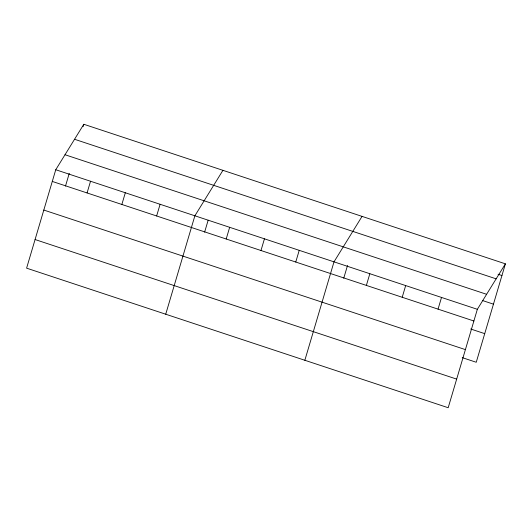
<?xml version="1.0" encoding="UTF-8"?>
<svg xmlns="http://www.w3.org/2000/svg" width="532" height="532" viewBox="0 0 532 532"><rect width="100%" height="100%" fill="white"/><g stroke="black" fill="none" stroke-linecap="round" stroke-linejoin="round"><path stroke-width="0.8" d="M55.754 169.735L26.6 268.161L448.19 407.731L477.35 309.305L505.4 263.839L83.81 124.269L55.754 169.735L477.35 309.305M65.489 186.107L69.266 173.352M83.112 126.609L83.81 124.269M87.075 192.943L90.533 181.252M121.855 204.461L125.319 192.764M156.634 215.972L160.099 204.281M165.725 314.219L194.878 215.793L222.935 170.326M204.614 232.165L208.158 220.208M226.2 239.001L229.664 227.31M260.979 250.519L264.444 238.821M295.759 262.03L299.223 250.339M304.849 360.277L334.003 261.85L362.059 216.384M343.745 278.223L347.522 265.468M366.375 285.411L369.84 273.714M402.212 297.275L405.677 285.578M438.049 309.139L441.513 297.441M505.4 263.839L476.246 362.265L462.222 357.624M498.038 274.246L501.935 275.536M74.553 139.271L496.143 278.841M65.01 154.732L486.607 294.302M482.551 300.547L493.457 304.158M52.289 181.432L473.886 321.002M470.7 329.002L484.725 333.644M43.81 210.054L465.407 349.617M35.079 239.54L456.669 379.11"/></g></svg>
